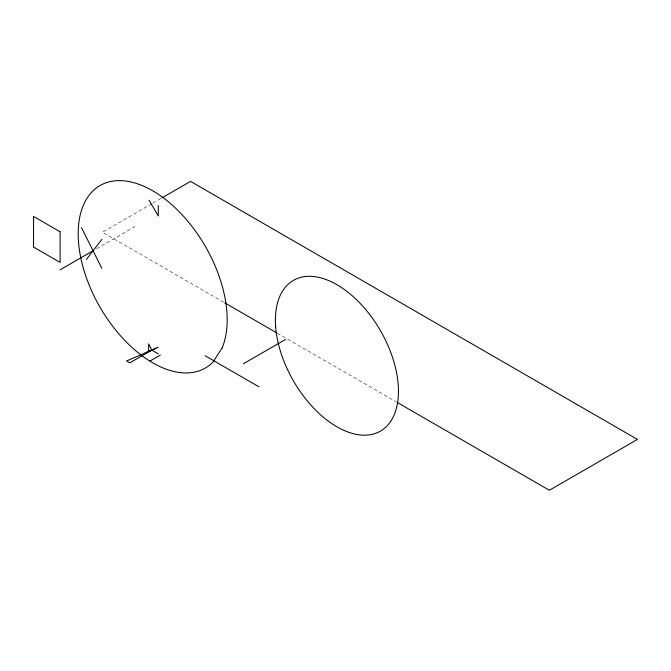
<?xml version="1.0" encoding="UTF-8"?>
<svg xmlns="http://www.w3.org/2000/svg" width="671" height="671" viewBox="0 0 671 671"><rect width="100%" height="100%" fill="white"/><g stroke="black" fill="none" stroke-linecap="round" stroke-linejoin="round"><path stroke-width="0.5" stroke-dasharray="3.35 2.52" d="M151.872 203.699L102.437 232.241L223.913 302.378M152.77 203.179L160.864 198.507M96.632 248.723L135.819 226.102M277.4 333.261L396.158 401.82"/><path stroke-width="1.01" d="M86.383 259.459L101.875 239.354M161.761 197.995L190.53 181.388L637.45 439.413L549.364 490.275L397.064 402.34M60.038 269.851L93.068 250.786M158.289 353.869L151.814 350.128L129.788 362.843L126.551 360.973L156.091 348.182M150.019 361.065L160.386 355.076M243.447 363.749L285.552 339.442M145.54 352.988L158.289 347.184M224.819 302.898L276.494 332.732M205.15 355.747L258.964 386.815M149.071 200.193L158.289 216.02L158.289 205.519M151.814 350.128L148.677 343.896L148.677 351.554M81.476 227.578L101.875 268.4M222.151 347.913L212.833 362.239A105.339 60.818 60 0 1 87.44 280.629A105.339 60.818 60 0 1 147.67 188.073A105.339 60.818 60 0 1 222.151 347.913M60.105 231.755L33.55 216.423L33.55 247.087L60.105 262.42L60.105 231.755M275.68 327.289A87.02 50.241 60 0 0 372.724 434.196A87.02 50.241 60 0 0 362.357 305.733A87.02 50.241 60 0 0 275.68 327.289"/></g></svg>
